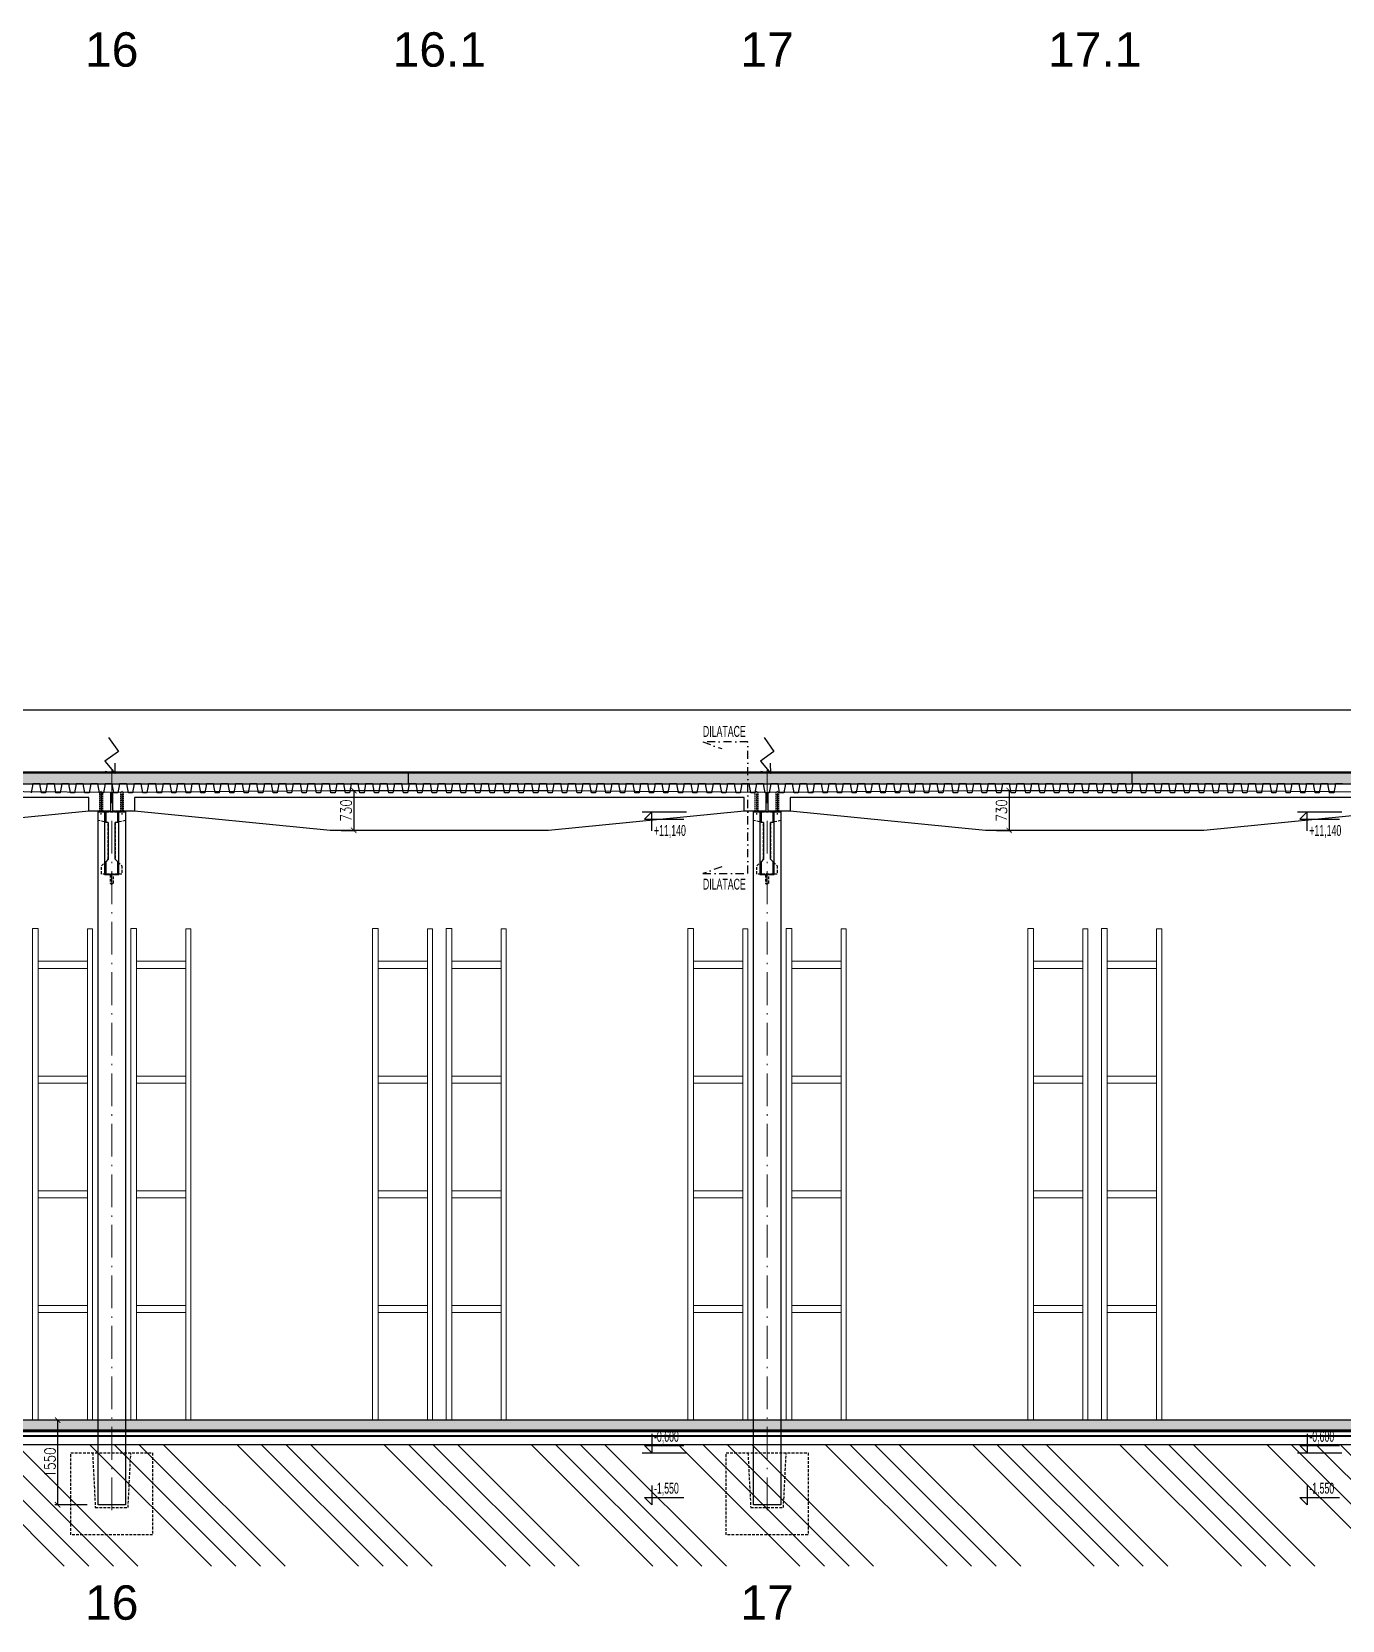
# Model space of a CAD drawing. Header units: millimetres. Extents: x 325046 to 1268204, y 1875583 to 2761998.
# Drawn here: x 884615 to 908609, y 2379859 to 2408947 of the extents above; entities that cross this region are included whole.
import ezdxf
from ezdxf.enums import TextEntityAlignment as Align

# ---------------------------------------------------------------- set-up
doc = ezdxf.new("R2010")
doc.units = ezdxf.units.MM
doc.header["$LTSCALE"] = 100
doc.header["$PDMODE"] = 65
for name, pattern in [('ACAD_ISO10W100', [18.5, 12, -3, 0.5, -3]), ('DASHDOT', [1, 0.5, -0.25, 0, -0.25]), ('DASHED', [0.75, 0.5, -0.25])]:
    doc.linetypes.add(name, pattern=pattern)
for name, color, linetype in [('005', 9, 'Continuous'), ('025', 1, 'Continuous'), ('030', 7, 'Continuous'), ('035', 7, 'Continuous'), ('050', 4, 'Continuous'), ('KOTY', 2, 'Continuous'), ('kóty 100', 5, 'Continuous'), ('Sloupy', 7, 'Continuous'), ('ŠRAF-TERÉN', 34, 'Continuous'), ('ŽB - MONOLIT', 4, 'Continuous')]:
    doc.layers.add(name, color=color, linetype=linetype)
for name, color, linetype, lineweight, true_color in [('IZOLACE - H', 7, 'Continuous', 9, 0x525252), ('PŘÍČKY - SDK', 7, 'Continuous', 30, 0x6a1174), ('TECH - regaly', 7, 'Continuous', 9, 0xa98b7e), ('TRAPÉZ -  KRYTINA', 7, 'Continuous', 25, 0x005875)]:
    doc.layers.add(name, color=color, linetype=linetype, lineweight=lineweight, true_color=true_color)
for name, color, linetype, true_color in [('Izolace tepelná', 7, 'Continuous', 0xfdf0ce), ('Popis OS', 7, 'Continuous', 0xbd0a5d), ('Příprava na dock', 7, 'Continuous', 0x616161), ('ŽB - Šraf-monol', 7, 'Continuous', 0x6bc2a4)]:
    doc.layers.add(name, color=color, linetype=linetype, true_color=true_color)
doc.layers.add('Objekty - osy', color=5, linetype='ACAD_ISO10W100', lineweight=20)
doc.styles.add('ARIL-TENKÝ', font='arial.ttf')
doc.styles.add('ROMANS', font='romans.shx', dxfattribs={"width": 0.8})
doc.dimstyles.new('EXT_10', dxfattribs={"dimscale": 100, "dimtxt": 2, "dimasz": 1, "dimexe": 0.5, "dimexo": 2, "dimgap": 0.4, "dimtad": 1, "dimdec": 0, "dimzin": 0, "dimdsep": 46, "dimtxsty": 'ROMANS', "dimblk": 'ARCHTICK', "dimcen": 2, "dimclrd": 256, "dimclre": 256, "dimclrt": 7, "dimadec": 0, "dimazin": 0, "dimtfac": 0.5, "dimtdec": 0, "dimtix": 1, "dimtmove": 2, "dimatfit": 3, "dimldrblk": 'ARCHTICK', "dimfxl": 1, "dimtvp": 93.75, "dimtolj": 1, "dimtzin": 0, "dimarcsym": 0})

# ---------------------------------------------------------------- blocks, each defined once
blk = doc.blocks.new('L1_PO')
at = {"layer": '005', "linetype": 'DASHDOT', "ltscale": 0.5}
for points in [[(2900232, -5311663), (2900232, -5311223)], [(2911852, -5311663), (2911852, -5311223)]]:
    blk.add_lwpolyline(points, dxfattribs=at)
at = {"layer": '030'}
blk.add_lwpolyline([(2904042, -5311223), (2908042, -5311223), (2912022, -5311253), (2912022, -5311603), (2911622, -5311603), (2908042, -5311953), (2904042, -5311953), (2900462, -5311603), (2900062, -5311603), (2900062, -5311253)], close=True, dxfattribs=at)
blk.add_lwpolyline([(2911622, -5311603), (2911622, -5311353), (2900462, -5311353), (2900462, -5311603)], dxfattribs=at)
blk.add_lwpolyline([(2911622, -5311603), (2911622, -5311353), (2900462, -5311353), (2900462, -5311603)], dxfattribs=at)
at = {"layer": '035', "linetype": 'DASHED', "ltscale": 0.5}
for points in [[(2900207, -5311603), (2900207, -5311252)], [(2900257, -5311603), (2900257, -5311252)], [(2911827, -5311603), (2911827, -5311252)], [(2911877, -5311603), (2911877, -5311252)]]:
    blk.add_lwpolyline(points, dxfattribs=at)
blk = doc.blocks.new('HLAVIVE 5 PO')
at = {"layer": 'Příprava na dock', "linetype": 'DASHED'}
blk.add_lwpolyline([(2345597, -5228059), (2345597, -5226559), (2347097, -5226559), (2347097, -5228059)], close=True, dxfattribs=at)
blk.add_lwpolyline([(2345997, -5226559), (2346047, -5227559), (2346647, -5227559), (2346697, -5226559)], dxfattribs=at)
blk = doc.blocks.new('HROMOSVOD')
at = {"layer": 'Sloupy'}
for p, q in [((-215544, -3763603), (-215365, -3763858)), ((-215365, -3763858), (-215611, -3764037)), ((-215611, -3764037), (-215422, -3764264)), ((-215422, -3764264), (-215605, -3764227)), ((-215422, -3764264), (-215425, -3764077))]:
    blk.add_line(p, q, dxfattribs=at)
blk = doc.blocks.new('_ARCHTICK')
at = {"color": 0, "linetype": 'ByBlock', "const_width": 0.15}
blk.add_lwpolyline([(-0.5, -0.5), (0.5, 0.5)], dxfattribs=at)
blk = doc.blocks.new('*D698')
at = {"layer": 'Defpoints', "color": 0, "transparency": 16777216}
for p in [(902079, 2395053), (902079, 2394323), (902510, 2394323)]:
    blk.add_point(p, dxfattribs=at)
at = {"layer": 'KOTY', "lineweight": -2, "transparency": 16777216}
for p, q in [((902279, 2395053), (902560, 2395053)), ((902510, 2395053), (902510, 2394323)), ((902279, 2394323), (902560, 2394323))]:
    blk.add_line(p, q, dxfattribs=at)
at = {"layer": 'KOTY', "lineweight": -2, "transparency": 16777216, "xscale": 100, "yscale": 100, "zscale": 100}
for p, rotation in [((902510, 2395053), 90), ((902510, 2394323), 270)]:
    blk.add_blockref('_ARCHTICK', p, dxfattribs=dict(at, rotation=rotation))
at = {"layer": 'KOTY', "color": 7, "transparency": 16777216, "insert": (902370, 2394688), "char_height": 200, "attachment_point": 5, "rotation": 90, "style": 'ROMANS'}
blk.add_mtext('\\A1;730', dxfattribs=at)
blk = doc.blocks.new('*D699')
at = {"layer": 'Defpoints', "color": 0, "transparency": 16777216}
for p in [(890079, 2395053), (890079, 2394323), (890510, 2394323)]:
    blk.add_point(p, dxfattribs=at)
at = {"layer": 'KOTY', "lineweight": -2, "transparency": 16777216}
for p, q in [((890279, 2395053), (890560, 2395053)), ((890510, 2395053), (890510, 2394323)), ((890279, 2394323), (890560, 2394323))]:
    blk.add_line(p, q, dxfattribs=at)
at = {"layer": 'KOTY', "lineweight": -2, "transparency": 16777216, "xscale": 100, "yscale": 100, "zscale": 100}
for p, rotation in [((890510, 2395053), 90), ((890510, 2394323), 270)]:
    blk.add_blockref('_ARCHTICK', p, dxfattribs=dict(at, rotation=rotation))
at = {"layer": 'KOTY', "color": 7, "transparency": 16777216, "insert": (890370, 2394688), "char_height": 200, "attachment_point": 5, "rotation": 90, "style": 'ROMANS'}
blk.add_mtext('\\A1;730', dxfattribs=at)
blk = doc.blocks.new('*D700')
at = {"layer": 'Defpoints', "color": 0, "transparency": 16777216}
for p in [(885829, 2383523), (885089, 2381973), (885829, 2381973)]:
    blk.add_point(p, dxfattribs=at)
at = {"layer": 'KOTY', "lineweight": -2, "transparency": 16777216}
for p, q in [((885629, 2383523), (885039, 2383523)), ((885089, 2383523), (885089, 2381973)), ((885629, 2381973), (885039, 2381973))]:
    blk.add_line(p, q, dxfattribs=at)
at = {"layer": 'KOTY', "lineweight": -2, "transparency": 16777216, "xscale": 100, "yscale": 100, "zscale": 100}
for p, rotation in [((885089, 2383523), 90), ((885089, 2381973), 270)]:
    blk.add_blockref('_ARCHTICK', p, dxfattribs=dict(at, rotation=rotation))
at = {"layer": 'KOTY', "color": 7, "transparency": 16777216, "insert": (884949, 2382748), "char_height": 200, "attachment_point": 5, "rotation": 90, "style": 'ROMANS'}
blk.add_mtext('\\A1;1550', dxfattribs=at)

msp = doc.modelspace()

# ---------------------------------------------------------------- hatches: boundary and pattern name
at = {"layer": 'Izolace tepelná'}
h = msp.add_hatch(color=256, dxfattribs=at)
h.dxf.hatch_style = 1
h.paths.add_polyline_path([(879235.7, 2395373.1), (878157.2, 2395373.1), (878157.2, 2395173.1), (879235.7, 2395173.1)])
h.paths.add_polyline_path([(885235.7, 2395373.1), (879235.7, 2395373.1), (879235.7, 2395173.1), (885235.7, 2395173.1)])
h.paths.add_polyline_path([(891235.7, 2395373.1), (885235.7, 2395373.1), (885235.7, 2395173.1), (885293.5, 2395173.1), (891235.7, 2395173.1)])
h.paths.add_polyline_path([(891510.7, 2395373.1), (891235.7, 2395373.1), (891235.7, 2395173.1), (891510.7, 2395173.1)])
h = msp.add_hatch(color=256, dxfattribs=at)
h.dxf.hatch_style = 1
h.paths.add_polyline_path([(892485.7, 2395373.1), (891407.2, 2395373.1), (891407.2, 2395173.1), (892485.7, 2395173.1)])
h.paths.add_polyline_path([(898485.7, 2395373.1), (892485.7, 2395373.1), (892485.7, 2395173.1), (898485.7, 2395173.1)])
h.paths.add_polyline_path([(904485.7, 2395373.1), (898485.7, 2395373.1), (898485.7, 2395173.1), (898543.5, 2395173.1), (904485.7, 2395173.1)])
h.paths.add_polyline_path([(904760.7, 2395373.1), (904485.7, 2395373.1), (904485.7, 2395173.1), (904760.7, 2395173.1)])
h = msp.add_hatch(color=256, dxfattribs=at)
h.dxf.hatch_style = 1
h.paths.add_polyline_path([(905735.7, 2395373.1), (904657.2, 2395373.1), (904657.2, 2395173.1), (905735.7, 2395173.1)])
h.paths.add_polyline_path([(911735.7, 2395373.1), (905735.7, 2395373.1), (905735.7, 2395173.1), (911735.7, 2395173.1)])
h.paths.add_polyline_path([(917735.7, 2395373.1), (911735.7, 2395373.1), (911735.7, 2395173.1), (911793.5, 2395173.1), (917735.7, 2395173.1)])
h.paths.add_polyline_path([(918010.7, 2395373.1), (917735.7, 2395373.1), (917735.7, 2395173.1), (918010.7, 2395173.1)])
at = {"layer": 'ŠRAF-TERÉN'}
h = msp.add_hatch(dxfattribs=at)
h.set_pattern_fill('ANSI34', color=256, scale=100, angle=90, style=0)
h.set_pattern_definition([(135, (-468487, -136844.4), (-1347.0384, -1347.0384), []), (135, (-468487, -136395.4), (-1347.0384, -1347.0384), []), (135, (-468487, -135946.3), (-1347.0384, -1347.0384), []), (135, (-468487, -135497.3), (-1347.0384, -1347.0384), [])])
h.paths.add_polyline_path([(706303.7, 2383073.1), (711878.7, 2383073.1), (711878.7, 2381723.1), (711328.7, 2381723.1), (711328.7, 2380848.7), (706803.7, 2380848.7), (706803.7, 2381723.1), (706303.7, 2381723.1)])
h.paths.add_polyline_path([(700798.2, 2382764.2), (704598.7, 2382923.1), (705312.2, 2382923.1), (705466.2, 2382724.7), (705803.7, 2382724.7), (705803.7, 2381723.1), (705303.7, 2381723.1), (705303.7, 2380848.7), (700798.2, 2380848.7)])
h.paths.add_polyline_path([(717828.7, 2383073.1), (717828.7, 2381723.1), (717328.7, 2381723.1), (717328.7, 2380848.7), (712828.7, 2380848.7), (712828.7, 2381723.1), (712278.7, 2381723.1), (712278.7, 2381763.1), (712278.7, 2381763.1), (712278.7, 2381883.1), (712278.7, 2383073.1)])
h.paths.add_polyline_path([(718078.7, 2383073.1), (718078.7, 2381723.1), (717828.7, 2381723.1), (717828.7, 2381763.1), (717838.7, 2381763.1), (717838.7, 2381883.1), (717837.8, 2383073.1)])
h.paths.add_polyline_path([(718078.7, 2383073.1), (718328.7, 2383073.1), (718328.7, 2381883.1), (718318.7, 2381883.1), (718318.7, 2381763.1), (718319.1, 2381723.1), (718078.7, 2381723.1)])
h.paths.add_polyline_path([(1017133.1, 2383073.1), (1017036.8, 2380848.7), (718828.7, 2380848.7), (718828.7, 2381723.1), (718328.7, 2381723.1), (718328.7, 2381763.1), (718328.7, 2381763.1), (718328.7, 2381883.1), (718328.7, 2383073.1)])
h.paths.add_polyline_path([(718428.7, 2381723.1), (718828.7, 2381723.1), (718828.7, 2380848.7), (718384.9, 2380848.7)], flags=17)
h.paths.add_polyline_path([(718078.7, 2381723.1), (718328.7, 2381723.1), (718328.7, 2380848.7), (718078.7, 2380848.7)])
h.paths.add_polyline_path([(717828.7, 2381723.1), (718078.7, 2381723.1), (718078.7, 2380848.7), (717828.7, 2380848.7)])
h.paths.add_polyline_path([(717328.7, 2381723.1), (717728.7, 2381723.1), (717772.4, 2380848.7), (717328.7, 2380848.7)], flags=17)
h.paths.add_polyline_path([(712378.7, 2381723.1), (712828.7, 2381723.1), (712828.7, 2380848.7), (712334.9, 2380848.7)], flags=17)
h.paths.add_polyline_path([(712078.7, 2381723.1), (712278.7, 2381723.1), (712278.7, 2380848.7), (712078.7, 2380848.7)])
h.paths.add_polyline_path([(711878.7, 2381723.1), (712078.7, 2381723.1), (712078.7, 2380848.7), (711878.7, 2380848.7)])
h.paths.add_polyline_path([(711328.7, 2381723.1), (711778.7, 2381723.1), (711822.4, 2380848.7), (711328.7, 2380848.7)], flags=17)
h.paths.add_polyline_path([(706403.7, 2381723.1), (706803.7, 2381723.1), (706803.7, 2380848.7), (706359.9, 2380848.7)], flags=17)
h.paths.add_polyline_path([(706078.7, 2381723.1), (706303.7, 2381723.1), (706303.7, 2380848.7), (706078.7, 2380848.7)])
h.paths.add_polyline_path([(705803.7, 2381723.1), (706078.7, 2381723.1), (706078.7, 2380848.7), (705803.7, 2380848.7)])
h.paths.add_polyline_path([(705303.7, 2381723.1), (705703.7, 2381723.1), (705747.4, 2380848.7), (705303.7, 2380848.7)], flags=17)
at = {"layer": 'ŽB - Šraf-monol'}
msp.add_hatch(color=256, dxfattribs=at).paths.add_polyline_path([(1018353.7, 2383523.1), (1018353.7, 2383343.1), (705803.7, 2383343.1), (705803.7, 2383523.1)])

# ---------------------------------------------------------------- linework, layer by layer
at = {"layer": '005', "linetype": 'DASHDOT', "ltscale": 0.5}
for points in [[(886078.7, 2393323.1), (886078.7, 2393573.1)], [(898078.7, 2393323.1), (898078.7, 2393573.1)]]:
    msp.add_lwpolyline(points, dxfattribs=at)
at = {"layer": '025', "linetype": 'DASHED'}
for points, const_width in [([(885888.7, 2394663.1), (885888.7, 2395003.1)], 20), ([(886268.7, 2394663.1), (886268.7, 2395003.1)], 20), ([(897888.7, 2394663.1), (897888.7, 2395003.1)], 20), ([(898268.7, 2394663.1), (898268.7, 2395003.1)], 20), ([(886078.7, 2393373.1), (886078.7, 2393523.1)], 25), ([(898078.7, 2393373.1), (898078.7, 2393523.1)], 25)]:
    msp.add_lwpolyline(points, dxfattribs=dict(at, const_width=const_width))
at = {"layer": '035', "linetype": 'DASHED'}
for points in [[(885828.7, 2394663.7), (886328.7, 2394663.7), (886328.7, 2394503.8), (886143.7, 2394464.8), (886143.7, 2393793.1), (886263.7, 2393673.1), (886263.7, 2393523.1), (885893.7, 2393523.1), (885893.7, 2393673.1), (886013.7, 2393793.1), (886013.7, 2394464.8), (885828.7, 2394503.8), (885828.7, 2394663.7)], [(897828.7, 2394663.7), (898328.7, 2394663.7), (898328.7, 2394503.8), (898143.7, 2394464.8), (898143.7, 2393793.1), (898263.7, 2393673.1), (898263.7, 2393523.1), (897893.7, 2393523.1), (897893.7, 2393673.1), (898013.7, 2393793.1), (898013.7, 2394464.8), (897828.7, 2394503.8), (897828.7, 2394663.7)]]:
    msp.add_lwpolyline(points, dxfattribs=at)
at = {"layer": '035', "ltscale": 0.5}
for points in [[(885828.7, 2394663.1), (885948.7, 2394663.1), (885948.7, 2393513.1), (886208.7, 2393513.1), (886208.7, 2394663.1), (886328.7, 2394663.1), (886328.7, 2381973.1), (885828.7, 2381973.1)], [(897828.7, 2394663.1), (897948.7, 2394663.1), (897948.7, 2393513.1), (898208.7, 2393513.1), (898208.7, 2394663.1), (898328.7, 2394663.1), (898328.7, 2381973.1), (897828.7, 2381973.1)]]:
    msp.add_lwpolyline(points, close=True, dxfattribs=at)
at = {"layer": '035', "linetype": 'DASHED'}
for points in [[(886048.7, 2393513.1), (886048.7, 2393353.1), (886108.7, 2393353.1), (886108.7, 2393513.1)], [(898048.7, 2393513.1), (898048.7, 2393353.1), (898108.7, 2393353.1), (898108.7, 2393513.1)]]:
    msp.add_lwpolyline(points, close=True, dxfattribs=at)
at = {"layer": '050', "linetype": 'DASHDOT', "ltscale": 3}
msp.add_lwpolyline([(897247.7, 2393655), (896900.1, 2393530.9), (897728.7, 2393530.9), (897728.7, 2395943.8), (896900.1, 2395943.8), (897247.7, 2395819.6)], dxfattribs=at)
at = {"layer": '050'}
for points in [[(885968.7, 2394663.7), (885968.7, 2394474.3), (886013.7, 2394464.8), (886013.7, 2393793.1), (885968.7, 2393748.1), (885968.7, 2393523.1), (886188.7, 2393523.1), (886188.7, 2393748.1), (886143.7, 2393793.1), (886143.7, 2394464.8), (886188.7, 2394474.3), (886188.7, 2394663.7)], [(897968.7, 2394663.7), (897968.7, 2394474.3), (898013.7, 2394464.8), (898013.7, 2393793.1), (897968.7, 2393748.1), (897968.7, 2393523.1), (898188.7, 2393523.1), (898188.7, 2393748.1), (898143.7, 2393793.1), (898143.7, 2394464.8), (898188.7, 2394474.3), (898188.7, 2394663.7)]]:
    msp.add_lwpolyline(points, close=True, dxfattribs=at)
at = {"layer": 'IZOLACE - H', "linetype": 'ByBlock', "ltscale": 1000}
for p, q in [((878157.2, 2395393.1), (891510.7, 2395393.1)), ((891407.2, 2395393.1), (904760.7, 2395393.1)), ((904657.2, 2395393.1), (918010.7, 2395393.1))]:
    msp.add_line(p, q, dxfattribs=at)
at = {"layer": 'IZOLACE - H', "linetype": 'DASHED', "ltscale": 10, "const_width": 20}
for points in [[(878157.2, 2395383.1), (891510.7, 2395383.1)], [(891407.2, 2395383.1), (904760.7, 2395383.1)], [(904657.2, 2395383.1), (918010.7, 2395383.1)]]:
    msp.add_lwpolyline(points, dxfattribs=at)
at = {"layer": 'IZOLACE - H', "linetype": 'DASHED', "ltscale": 5, "const_width": 20, "flags": 128}
msp.add_lwpolyline([(705803.7, 2383323.1), (1018353.7, 2383323.1)], dxfattribs=at)
at = {"layer": 'IZOLACE - H', "linetype": 'ByBlock', "ltscale": 1000, "flags": 128}
for points in [[(705803.7, 2383333.1), (1018189, 2383333.1)], [(705803.7, 2383313.1), (1018353.7, 2383313.1)]]:
    msp.add_lwpolyline(points, dxfattribs=at)
at = {"layer": 'Izolace tepelná'}
for points in [[(891510.7, 2395173.1), (891510.7, 2395373.1), (878157.2, 2395373.1)], [(878157.2, 2395173.1), (891510.7, 2395173.1)], [(904760.7, 2395173.1), (904760.7, 2395373.1), (891407.2, 2395373.1)], [(891407.2, 2395173.1), (904760.7, 2395173.1)], [(918010.7, 2395173.1), (918010.7, 2395373.1), (904657.2, 2395373.1)], [(904657.2, 2395173.1), (918010.7, 2395173.1)], [(1018353.7, 2383233.1), (705803.7, 2383233.1), (705803.7, 2383313.1)], [(705803.7, 2383313.1), (1018353.7, 2383313.1)]]:
    msp.add_lwpolyline(points, dxfattribs=at)
at = {"layer": 'KOTY'}
for p, q in [((895791.8, 2394663.1), (896601.3, 2394663.1)), ((907791.8, 2394663.1), (908601.3, 2394663.1)), ((895791.8, 2382923.1), (896601.3, 2382923.1)), ((907791.8, 2382923.1), (908601.3, 2382923.1))]:
    msp.add_line(p, q, dxfattribs=at)
at = {"layer": 'KOTY', "flags": 128}
for points in [[(895966.5, 2394312.2), (895966.5, 2394663.1), (895831.5, 2394528.1), (896556.5, 2394528.1)], [(907966.5, 2394312.2), (907966.5, 2394663.1), (907831.5, 2394528.1), (908556.5, 2394528.1)], [(895966.5, 2383274), (895966.5, 2382923.1), (895831.5, 2383058.1), (896556.5, 2383058.1)], [(907966.5, 2383274), (907966.5, 2382923.1), (907831.5, 2383058.1), (908556.5, 2383058.1)], [(895966.5, 2382324), (895966.5, 2381973.1), (895831.5, 2382108.1), (896556.5, 2382108.1)], [(907966.5, 2382324), (907966.5, 2381973.1), (907831.5, 2382108.1), (908556.5, 2382108.1)]]:
    msp.add_lwpolyline(points, dxfattribs=at)
at = {"layer": 'kóty 100'}
msp.add_line((1024720.1, 2396523.1), (705683.7, 2396523.1), dxfattribs=at)
at = {"layer": 'Objekty - osy', "ltscale": 0.5}
for points in [[(886078.7, 2395423.5), (886078.7, 2381773.1)], [(898078.7, 2395423.5), (898078.7, 2381773.1)]]:
    msp.add_lwpolyline(points, dxfattribs=at)
at = {"layer": 'PŘÍČKY - SDK'}
msp.add_line((705803.7, 2383230.5), (1018353.7, 2383230.5), dxfattribs=at)
at = {"layer": 'TECH - regaly', "linetype": 'ByBlock', "ltscale": 100}
for points in [[(884628.7, 2392526.3), (884732.3, 2392526.3), (884732.3, 2383523.1), (884628.7, 2383523.1)], [(885633.6, 2392522.6), (885728.7, 2392522.6), (885728.7, 2383523.1), (885633.6, 2383523.1)], [(886428.7, 2392526.3), (886532.3, 2392526.3), (886532.3, 2383523.1), (886428.7, 2383523.1)], [(887433.6, 2392522.6), (887528.7, 2392522.6), (887528.7, 2383523.1), (887433.6, 2383523.1)], [(890853.7, 2392526.3), (890957.3, 2392526.3), (890957.3, 2383523.1), (890853.7, 2383523.1)], [(891858.6, 2392522.6), (891953.7, 2392522.6), (891953.7, 2383523.1), (891858.6, 2383523.1)], [(892203.7, 2392526.3), (892307.3, 2392526.3), (892307.3, 2383523.1), (892203.7, 2383523.1)], [(893208.6, 2392522.6), (893303.7, 2392522.6), (893303.7, 2383523.1), (893208.6, 2383523.1)], [(896628.7, 2392526.3), (896732.3, 2392526.3), (896732.3, 2383523.1), (896628.7, 2383523.1)], [(897633.6, 2392522.6), (897728.7, 2392522.6), (897728.7, 2383523.1), (897633.6, 2383523.1)], [(898428.7, 2392526.3), (898532.3, 2392526.3), (898532.3, 2383523.1), (898428.7, 2383523.1)], [(899433.6, 2392522.6), (899528.7, 2392522.6), (899528.7, 2383523.1), (899433.6, 2383523.1)], [(902853.7, 2392526.3), (902957.3, 2392526.3), (902957.3, 2383523.1), (902853.7, 2383523.1)], [(903858.6, 2392522.6), (903953.7, 2392522.6), (903953.7, 2383523.1), (903858.6, 2383523.1)], [(904203.7, 2392526.3), (904307.3, 2392526.3), (904307.3, 2383523.1), (904203.7, 2383523.1)], [(905208.6, 2392522.6), (905303.7, 2392522.6), (905303.7, 2383523.1), (905208.6, 2383523.1)], [(884732.3, 2391930.1), (885633.6, 2391930.1), (885633.6, 2391791.9), (884732.3, 2391791.9)], [(886532.3, 2391930.1), (887433.6, 2391930.1), (887433.6, 2391791.9), (886532.3, 2391791.9)], [(890957.3, 2391930.1), (891858.6, 2391930.1), (891858.6, 2391791.9), (890957.3, 2391791.9)], [(892307.3, 2391930.1), (893208.6, 2391930.1), (893208.6, 2391791.9), (892307.3, 2391791.9)], [(896732.3, 2391930.1), (897633.6, 2391930.1), (897633.6, 2391791.9), (896732.3, 2391791.9)], [(898532.3, 2391930.1), (899433.6, 2391930.1), (899433.6, 2391791.9), (898532.3, 2391791.9)], [(902957.3, 2391930.1), (903858.6, 2391930.1), (903858.6, 2391791.9), (902957.3, 2391791.9)], [(904307.3, 2391930.1), (905208.6, 2391930.1), (905208.6, 2391791.9), (904307.3, 2391791.9)], [(884732.3, 2389821.9), (885633.6, 2389821.9), (885633.6, 2389692.3), (884732.3, 2389692.3)], [(886532.3, 2389821.9), (887433.6, 2389821.9), (887433.6, 2389692.3), (886532.3, 2389692.3)], [(890957.3, 2389821.9), (891858.6, 2389821.9), (891858.6, 2389692.3), (890957.3, 2389692.3)], [(892307.3, 2389821.9), (893208.6, 2389821.9), (893208.6, 2389692.3), (892307.3, 2389692.3)], [(896732.3, 2389821.9), (897633.6, 2389821.9), (897633.6, 2389692.3), (896732.3, 2389692.3)], [(898532.3, 2389821.9), (899433.6, 2389821.9), (899433.6, 2389692.3), (898532.3, 2389692.3)], [(902957.3, 2389821.9), (903858.6, 2389821.9), (903858.6, 2389692.3), (902957.3, 2389692.3)], [(904307.3, 2389821.9), (905208.6, 2389821.9), (905208.6, 2389692.3), (904307.3, 2389692.3)], [(884732.3, 2387722.3), (885633.6, 2387722.3), (885633.6, 2387592.7), (884732.3, 2387592.7)], [(886532.3, 2387722.3), (887433.6, 2387722.3), (887433.6, 2387592.7), (886532.3, 2387592.7)], [(890957.3, 2387722.3), (891858.6, 2387722.3), (891858.6, 2387592.7), (890957.3, 2387592.7)], [(892307.3, 2387722.3), (893208.6, 2387722.3), (893208.6, 2387592.7), (892307.3, 2387592.7)], [(896732.3, 2387722.3), (897633.6, 2387722.3), (897633.6, 2387592.7), (896732.3, 2387592.7)], [(898532.3, 2387722.3), (899433.6, 2387722.3), (899433.6, 2387592.7), (898532.3, 2387592.7)], [(902957.3, 2387722.3), (903858.6, 2387722.3), (903858.6, 2387592.7), (902957.3, 2387592.7)], [(904307.3, 2387722.3), (905208.6, 2387722.3), (905208.6, 2387592.7), (904307.3, 2387592.7)], [(884732.3, 2385622.7), (885633.6, 2385622.7), (885633.6, 2385493.1), (884732.3, 2385493.1)], [(886532.3, 2385622.7), (887433.6, 2385622.7), (887433.6, 2385493.1), (886532.3, 2385493.1)], [(890957.3, 2385622.7), (891858.6, 2385622.7), (891858.6, 2385493.1), (890957.3, 2385493.1)], [(892307.3, 2385622.7), (893208.6, 2385622.7), (893208.6, 2385493.1), (892307.3, 2385493.1)], [(896732.3, 2385622.7), (897633.6, 2385622.7), (897633.6, 2385493.1), (896732.3, 2385493.1)], [(898532.3, 2385622.7), (899433.6, 2385622.7), (899433.6, 2385493.1), (898532.3, 2385493.1)], [(902957.3, 2385622.7), (903858.6, 2385622.7), (903858.6, 2385493.1), (902957.3, 2385493.1)], [(904307.3, 2385622.7), (905208.6, 2385622.7), (905208.6, 2385493.1), (904307.3, 2385493.1)]]:
    msp.add_lwpolyline(points, close=True, dxfattribs=at)
at = {"layer": 'TRAPÉZ -  KRYTINA', "flags": 128}
for points in [[(891511.2, 2395107.5), (891493.5, 2395013.1), (891443.5, 2395013.1), (891418.5, 2395013.1), (891388.5, 2395173.1), (891258.5, 2395173.1), (891228.5, 2395013.1), (891178.5, 2395013.1), (891153.5, 2395013.1), (891123.5, 2395173.1), (890993.5, 2395173.1), (890963.5, 2395013.1), (890913.5, 2395013.1), (890888.5, 2395013.1), (890858.5, 2395173.1), (890728.5, 2395173.1), (890698.5, 2395013.1), (890648.5, 2395013.1), (890623.5, 2395013.1), (890593.5, 2395173.1), (890463.5, 2395173.1), (890433.5, 2395013.1), (890383.5, 2395013.1), (890358.5, 2395013.1), (890328.5, 2395173.1), (890198.5, 2395173.1), (890168.5, 2395013.1), (890118.5, 2395013.1), (890093.5, 2395013.1), (890063.5, 2395173.1), (889933.5, 2395173.1), (889903.5, 2395013.1), (889853.5, 2395013.1), (889828.5, 2395013.1), (889798.5, 2395173.1), (889668.5, 2395173.1), (889638.5, 2395013.1), (889588.5, 2395013.1), (889563.5, 2395013.1), (889533.5, 2395173.1), (889403.5, 2395173.1), (889373.5, 2395013.1), (889323.5, 2395013.1), (889298.5, 2395013.1), (889268.5, 2395173.1), (889138.5, 2395173.1), (889108.5, 2395013.1), (889058.5, 2395013.1), (889033.5, 2395013.1), (889003.5, 2395173.1), (888873.5, 2395173.1), (888843.5, 2395013.1), (888793.5, 2395013.1), (888768.5, 2395013.1), (888738.5, 2395173.1), (888608.5, 2395173.1), (888578.5, 2395013.1), (888528.5, 2395013.1), (888503.5, 2395013.1), (888473.5, 2395173.1), (888343.5, 2395173.1), (888313.5, 2395013.1), (888263.5, 2395013.1), (888238.5, 2395013.1), (888208.5, 2395173.1), (888078.5, 2395173.1), (888048.5, 2395013.1), (887998.5, 2395013.1), (887973.5, 2395013.1), (887943.5, 2395173.1), (887813.5, 2395173.1), (887783.5, 2395013.1), (887733.5, 2395013.1), (887708.5, 2395013.1), (887678.5, 2395173.1), (887548.5, 2395173.1), (887518.5, 2395013.1), (887468.5, 2395013.1), (887443.5, 2395013.1), (887413.5, 2395173.1), (887283.5, 2395173.1), (887253.5, 2395013.1), (887203.5, 2395013.1), (887178.5, 2395013.1), (887148.5, 2395173.1), (887018.5, 2395173.1), (886988.5, 2395013.1), (886938.5, 2395013.1), (886913.5, 2395013.1), (886883.5, 2395173.1), (886753.5, 2395173.1), (886723.5, 2395013.1), (886673.5, 2395013.1), (886648.5, 2395013.1), (886618.5, 2395173.1), (886488.5, 2395173.1), (886458.5, 2395013.1), (886408.5, 2395013.1), (886383.5, 2395013.1), (886353.5, 2395173.1), (886223.5, 2395173.1), (886193.5, 2395013.1), (886143.5, 2395013.1), (886118.5, 2395013.1), (886088.5, 2395173.1), (885958.5, 2395173.1), (885928.5, 2395013.1), (885878.5, 2395013.1), (885853.5, 2395013.1), (885823.5, 2395173.1), (885693.5, 2395173.1), (885663.5, 2395013.1), (885613.5, 2395013.1), (885588.5, 2395013.1), (885558.5, 2395173.1), (885428.5, 2395173.1), (885398.5, 2395013.1), (885348.5, 2395013.1), (885323.5, 2395013.1), (885293.5, 2395173.1), (885163.5, 2395173.1), (885133.5, 2395013.1), (885083.5, 2395013.1), (885058.5, 2395013.1), (885028.5, 2395173.1), (884898.5, 2395173.1), (884868.5, 2395013.1), (884818.5, 2395013.1), (884793.5, 2395013.1), (884763.5, 2395173.1), (884633.5, 2395173.1), (884603.5, 2395013.1)], [(904761.2, 2395107.5), (904743.5, 2395013.1), (904693.5, 2395013.1), (904668.5, 2395013.1), (904638.5, 2395173.1), (904508.5, 2395173.1), (904478.5, 2395013.1), (904428.5, 2395013.1), (904403.5, 2395013.1), (904373.5, 2395173.1), (904243.5, 2395173.1), (904213.5, 2395013.1), (904163.5, 2395013.1), (904138.5, 2395013.1), (904108.5, 2395173.1), (903978.5, 2395173.1), (903948.5, 2395013.1), (903898.5, 2395013.1), (903873.5, 2395013.1), (903843.5, 2395173.1), (903713.5, 2395173.1), (903683.5, 2395013.1), (903633.5, 2395013.1), (903608.5, 2395013.1), (903578.5, 2395173.1), (903448.5, 2395173.1), (903418.5, 2395013.1), (903368.5, 2395013.1), (903343.5, 2395013.1), (903313.5, 2395173.1), (903183.5, 2395173.1), (903153.5, 2395013.1), (903103.5, 2395013.1), (903078.5, 2395013.1), (903048.5, 2395173.1), (902918.5, 2395173.1), (902888.5, 2395013.1), (902838.5, 2395013.1), (902813.5, 2395013.1), (902783.5, 2395173.1), (902653.5, 2395173.1), (902623.5, 2395013.1), (902573.5, 2395013.1), (902548.5, 2395013.1), (902518.5, 2395173.1), (902388.5, 2395173.1), (902358.5, 2395013.1), (902308.5, 2395013.1), (902283.5, 2395013.1), (902253.5, 2395173.1), (902123.5, 2395173.1), (902093.5, 2395013.1), (902043.5, 2395013.1), (902018.5, 2395013.1), (901988.5, 2395173.1), (901858.5, 2395173.1), (901828.5, 2395013.1), (901778.5, 2395013.1), (901753.5, 2395013.1), (901723.5, 2395173.1), (901593.5, 2395173.1), (901563.5, 2395013.1), (901513.5, 2395013.1), (901488.5, 2395013.1), (901458.5, 2395173.1), (901328.5, 2395173.1), (901298.5, 2395013.1), (901248.5, 2395013.1), (901223.5, 2395013.1), (901193.5, 2395173.1), (901063.5, 2395173.1), (901033.5, 2395013.1), (900983.5, 2395013.1), (900958.5, 2395013.1), (900928.5, 2395173.1), (900798.5, 2395173.1), (900768.5, 2395013.1), (900718.5, 2395013.1), (900693.5, 2395013.1), (900663.5, 2395173.1), (900533.5, 2395173.1), (900503.5, 2395013.1), (900453.5, 2395013.1), (900428.5, 2395013.1), (900398.5, 2395173.1), (900268.5, 2395173.1), (900238.5, 2395013.1), (900188.5, 2395013.1), (900163.5, 2395013.1), (900133.5, 2395173.1), (900003.5, 2395173.1), (899973.5, 2395013.1), (899923.5, 2395013.1), (899898.5, 2395013.1), (899868.5, 2395173.1), (899738.5, 2395173.1), (899708.5, 2395013.1), (899658.5, 2395013.1), (899633.5, 2395013.1), (899603.5, 2395173.1), (899473.5, 2395173.1), (899443.5, 2395013.1), (899393.5, 2395013.1), (899368.5, 2395013.1), (899338.5, 2395173.1), (899208.5, 2395173.1), (899178.5, 2395013.1), (899128.5, 2395013.1), (899103.5, 2395013.1), (899073.5, 2395173.1), (898943.5, 2395173.1), (898913.5, 2395013.1), (898863.5, 2395013.1), (898838.5, 2395013.1), (898808.5, 2395173.1), (898678.5, 2395173.1), (898648.5, 2395013.1), (898598.5, 2395013.1), (898573.5, 2395013.1), (898543.5, 2395173.1), (898413.5, 2395173.1), (898383.5, 2395013.1), (898333.5, 2395013.1), (898308.5, 2395013.1), (898278.5, 2395173.1), (898148.5, 2395173.1), (898118.5, 2395013.1), (898068.5, 2395013.1), (898043.5, 2395013.1), (898013.5, 2395173.1), (897883.5, 2395173.1), (897853.5, 2395013.1), (897803.5, 2395013.1), (897778.5, 2395013.1), (897748.5, 2395173.1), (897618.5, 2395173.1), (897588.5, 2395013.1), (897538.5, 2395013.1), (897513.5, 2395013.1), (897483.5, 2395173.1), (897353.5, 2395173.1), (897323.5, 2395013.1), (897273.5, 2395013.1), (897248.5, 2395013.1), (897218.5, 2395173.1), (897088.5, 2395173.1), (897058.5, 2395013.1), (897008.5, 2395013.1), (896983.5, 2395013.1), (896953.5, 2395173.1), (896823.5, 2395173.1), (896793.5, 2395013.1), (896743.5, 2395013.1), (896718.5, 2395013.1), (896688.5, 2395173.1), (896558.5, 2395173.1), (896528.5, 2395013.1), (896478.5, 2395013.1), (896453.5, 2395013.1), (896423.5, 2395173.1), (896293.5, 2395173.1), (896263.5, 2395013.1), (896213.5, 2395013.1), (896188.5, 2395013.1), (896158.5, 2395173.1), (896028.5, 2395173.1), (895998.5, 2395013.1), (895948.5, 2395013.1), (895923.5, 2395013.1), (895893.5, 2395173.1), (895763.5, 2395173.1), (895733.5, 2395013.1), (895683.5, 2395013.1), (895658.5, 2395013.1), (895628.5, 2395173.1), (895498.5, 2395173.1), (895468.5, 2395013.1), (895418.5, 2395013.1), (895393.5, 2395013.1), (895363.5, 2395173.1), (895233.5, 2395173.1), (895203.5, 2395013.1), (895153.5, 2395013.1), (895128.5, 2395013.1), (895098.5, 2395173.1), (894968.5, 2395173.1), (894938.5, 2395013.1), (894888.5, 2395013.1), (894863.5, 2395013.1), (894833.5, 2395173.1), (894703.5, 2395173.1), (894673.5, 2395013.1), (894623.5, 2395013.1), (894598.5, 2395013.1), (894568.5, 2395173.1), (894438.5, 2395173.1), (894408.5, 2395013.1), (894358.5, 2395013.1), (894333.5, 2395013.1), (894303.5, 2395173.1), (894173.5, 2395173.1), (894143.5, 2395013.1), (894093.5, 2395013.1), (894068.5, 2395013.1), (894038.5, 2395173.1), (893908.5, 2395173.1), (893878.5, 2395013.1), (893828.5, 2395013.1), (893803.5, 2395013.1), (893773.5, 2395173.1), (893643.5, 2395173.1), (893613.5, 2395013.1), (893563.5, 2395013.1), (893538.5, 2395013.1), (893508.5, 2395173.1), (893378.5, 2395173.1), (893348.5, 2395013.1), (893298.5, 2395013.1), (893273.5, 2395013.1), (893243.5, 2395173.1), (893113.5, 2395173.1), (893083.5, 2395013.1), (893033.5, 2395013.1), (893008.5, 2395013.1), (892978.5, 2395173.1), (892848.5, 2395173.1), (892818.5, 2395013.1), (892768.5, 2395013.1), (892743.5, 2395013.1), (892713.5, 2395173.1), (892583.5, 2395173.1), (892553.5, 2395013.1), (892503.5, 2395013.1), (892478.5, 2395013.1), (892448.5, 2395173.1), (892318.5, 2395173.1), (892288.5, 2395013.1), (892238.5, 2395013.1), (892213.5, 2395013.1), (892183.5, 2395173.1), (892053.5, 2395173.1), (892023.5, 2395013.1), (891973.5, 2395013.1), (891948.5, 2395013.1), (891918.5, 2395173.1), (891788.5, 2395173.1), (891758.5, 2395013.1), (891708.5, 2395013.1), (891683.5, 2395013.1), (891653.5, 2395173.1), (891523.5, 2395173.1), (891493.5, 2395013.1), (891443.5, 2395013.1), (891418.5, 2395013.1), (891407.2, 2395073.3)], [(908613.5, 2395173.1), (908483.5, 2395173.1), (908453.5, 2395013.1), (908403.5, 2395013.1), (908378.5, 2395013.1), (908348.5, 2395173.1), (908218.5, 2395173.1), (908188.5, 2395013.1), (908138.5, 2395013.1), (908113.5, 2395013.1), (908083.5, 2395173.1), (907953.5, 2395173.1), (907923.5, 2395013.1), (907873.5, 2395013.1), (907848.5, 2395013.1), (907818.5, 2395173.1), (907688.5, 2395173.1), (907658.5, 2395013.1), (907608.5, 2395013.1), (907583.5, 2395013.1), (907553.5, 2395173.1), (907423.5, 2395173.1), (907393.5, 2395013.1), (907343.5, 2395013.1), (907318.5, 2395013.1), (907288.5, 2395173.1), (907158.5, 2395173.1), (907128.5, 2395013.1), (907078.5, 2395013.1), (907053.5, 2395013.1), (907023.5, 2395173.1), (906893.5, 2395173.1), (906863.5, 2395013.1), (906813.5, 2395013.1), (906788.5, 2395013.1), (906758.5, 2395173.1), (906628.5, 2395173.1), (906598.5, 2395013.1), (906548.5, 2395013.1), (906523.5, 2395013.1), (906493.5, 2395173.1), (906363.5, 2395173.1), (906333.5, 2395013.1), (906283.5, 2395013.1), (906258.5, 2395013.1), (906228.5, 2395173.1), (906098.5, 2395173.1), (906068.5, 2395013.1), (906018.5, 2395013.1), (905993.5, 2395013.1), (905963.5, 2395173.1), (905833.5, 2395173.1), (905803.5, 2395013.1), (905753.5, 2395013.1), (905728.5, 2395013.1), (905698.5, 2395173.1), (905568.5, 2395173.1), (905538.5, 2395013.1), (905488.5, 2395013.1), (905463.5, 2395013.1), (905433.5, 2395173.1), (905303.5, 2395173.1), (905273.5, 2395013.1), (905223.5, 2395013.1), (905198.5, 2395013.1), (905168.5, 2395173.1), (905038.5, 2395173.1), (905008.5, 2395013.1), (904958.5, 2395013.1), (904933.5, 2395013.1), (904903.5, 2395173.1), (904773.5, 2395173.1), (904743.5, 2395013.1), (904693.5, 2395013.1), (904668.5, 2395013.1), (904657.2, 2395073.3)]]:
    msp.add_lwpolyline(points, dxfattribs=at)
at = {"layer": 'ŠRAF-TERÉN', "flags": 128}
msp.add_lwpolyline([(1018353.7, 2383073.1), (706217.1, 2383073.1), (705944.6, 2382724.7), (705466.2, 2382724.7), (705312.2, 2382923.1), (704598.7, 2382923.1), (700798.2, 2382764.2)], dxfattribs=at)
at = {"layer": 'ŽB - MONOLIT', "ltscale": 30}
msp.add_lwpolyline([(1018353.7, 2383523.1), (705803.7, 2383523.1), (705803.7, 2383343.1), (1018353.7, 2383343.1)], dxfattribs=at)

# ---------------------------------------------------------------- block references
at = {"layer": '035'}
for p in [(-2025963.8, 7706276.2), (-2013963.8, 7706276.2), (-2001963.8, 7706276.2)]:
    msp.add_blockref('L1_PO', p, dxfattribs=at)
at = {"layer": 'KOTY'}
for name, p in [('HROMOSVOD', (1101566.5, 6159628.2)), ('HROMOSVOD', (1113566.5, 6159628.2)), ('HLAVIVE 5 PO', (-1460268.7, 7609481.9)), ('HLAVIVE 5 PO', (-1448268.7, 7609481.9))]:
    msp.add_blockref(name, p, dxfattribs=at)

# ---------------------------------------------------------------- texts
at = {"layer": 'KOTY', "color": 7, "width": 0.6}
for s, p in [('DILATACE', (896903.7, 2396035.7)), ('+11,140', (896007.5, 2394221.4)), ('+11,140', (908007.5, 2394221.4)), ('DILATACE', (896903.7, 2393239)), ('-0,600', (896007.5, 2383126.7)), ('-0,600', (908007.5, 2383126.7)), ('-1,550', (896007.5, 2382176.7)), ('-1,550', (908007.5, 2382176.7))]:
    msp.add_text(s, height=200, dxfattribs=at).set_placement(p)
at = {"layer": 'Popis OS', "linetype": 'ByBlock', "style": 'ARIL-TENKÝ'}
for s, p in [('16', (886078.7, 2408622.8)), ('16.1', (892078.7, 2408622.8)), ('17', (898078.7, 2408622.8)), ('17.1', (904078.7, 2408622.8)), ('16', (886078.7, 2380183.1)), ('17', (898078.7, 2380183.1))]:
    msp.add_text(s, height=630, dxfattribs=at).set_placement(p, align=Align.MIDDLE_CENTER)

# ---------------------------------------------------------------- dimensions: what is measured, and where the dimension line sits
at = {"layer": 'KOTY'}
for base, p1, p2, angle, picture, middle in [((890509.7, 2394323.1), (890078.7, 2395053.1), (890078.7, 2394323.1), 90, '*D699', (890369.7, 2394688.1)), ((902509.7, 2394323.1), (902078.7, 2395053.1), (902078.7, 2394323.1), 90, '*D698', (902369.7, 2394688.1)), ((885088.9, 2381973.1), (885828.7, 2383523.1), (885828.7, 2381973.1), 270, '*D700', (884948.9, 2382748.1))]:
    dim = msp.add_linear_dim(base=base, p1=p1, p2=p2, angle=angle, dimstyle='EXT_10', dxfattribs=at)
    dim.commit()
    dim.dimension.update_dxf_attribs({"geometry": picture, "text_midpoint": middle})

doc.saveas('drawing.dxf')
